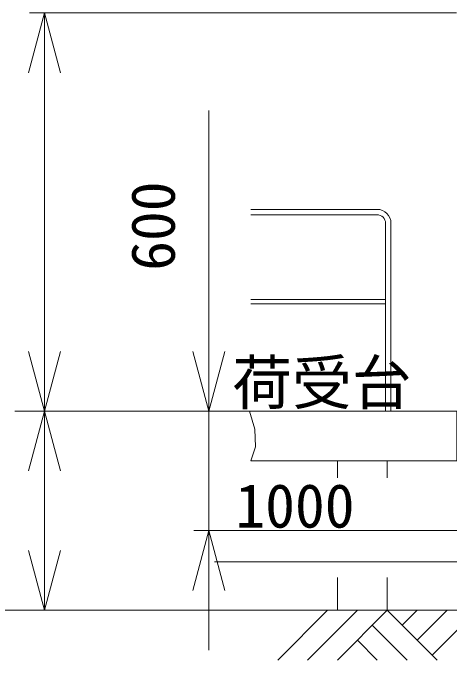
# Model space of a CAD drawing. Units: millimetres, scale not verified. Extents: x -12638 to 12166, y -17544 to 17543.
# Drawn here: x 4433 to 6622, y -7155 to -3905 of the extents above; entities that cross this region are included whole.
import ezdxf
from ezdxf.enums import TextEntityAlignment as Align

# ---------------------------------------------------------------- set-up
doc = ezdxf.new("R2010")
doc.units = ezdxf.units.MM
doc.header["$LTSCALE"] = 30
for name, color, linetype, lineweight in [('0-7_40 強調実線', 1, 'Continuous', 18), ('0-A_30 補完実線', 6, 'Continuous', 18), ('0-F_05 寸法', 7, 'Continuous', 18)]:
    doc.layers.add(name, color=color, linetype=linetype, lineweight=lineweight)
doc.styles.add('ＭＳ ゴシック', font='')
doc.styles.get('ＭＳ ゴシック').set_extended_font_data('MS Gothic')

msp = doc.modelspace()

# ---------------------------------------------------------------- linework, layer by layer
at = {"layer": '0-7_40 強調実線'}
for p, q in [((-5884.63, -6905.44), (11911.28, -6905.44)), ((5554.24, -6905.44), (6886.63, -6905.44)), ((5761.63, -7155.44), (6011.63, -6905.44)), ((5911.63, -7155.44), (6161.63, -6905.44)), ((6061.63, -7155.44), (6311.63, -6905.44)), ((6561.63, -7155.44), (6311.63, -6905.44)), ((6386.63, -6980.44), (6461.63, -6905.44)), ((6461.63, -7055.44), (6611.63, -6905.44)), ((6536.63, -7130.44), (6761.63, -6905.44)), ((6411.63, -7155.44), (6236.63, -6980.44)), ((6261.63, -7155.44), (6161.63, -7055.44))]:
    msp.add_line(p, q, dxfattribs=at)
at = {"layer": '0-A_30 補完実線'}
for p, q in [((5626.63, -4891.81), (6259.63, -4891.81)), ((5626.63, -4919.01), (6259.63, -4919.01)), ((6303.03, -5905.41), (6303.03, -4962.41)), ((6330.23, -5905.41), (6330.23, -4962.41)), ((5626.63, -5344.56), (6303.03, -5344.56)), ((5626.63, -5366.26), (6303.03, -5366.26)), ((5620.39, -5905.41), (6661.63, -5905.41)), ((6061.63, -6155.41), (6061.63, -6239.44)), ((6311.63, -6155.41), (6311.63, -6239.44)), ((6061.63, -6741.28), (6061.63, -6905.39)), ((6311.63, -6741.28), (6311.63, -6905.39))]:
    msp.add_line(p, q, dxfattribs=at)
for points in [[(5620.39, -5905.41), (5647.65, -5995.97), (5651.04, -6084.58), (5626.63, -6155.41)], [(5626.63, -6155.41), (6661.63, -6155.41), (6661.63, -5905.41)]]:
    msp.add_lwpolyline(points, dxfattribs=at)
for radius in [70.6, 43.4]:
    msp.add_arc((6259.63, -4962.41), radius, 0, 90, dxfattribs=at)
at = {"layer": '0-F_05 寸法'}
for p, q in [((6659.63, -3905.47), (4516.26, -3905.47)), ((4591.26, -3905.47), (4591.26, -4205.47)), ((4591.26, -5605.41), (4591.26, -4205.47)), ((5416.09, -5605.41), (5416.09, -4395.41)), ((4591.26, -5905.41), (4591.26, -5605.41)), ((5416.09, -5905.41), (5416.09, -5605.41)), ((4441.26, -5905.41), (4516.26, -5905.41)), ((5750.03, -5905.41), (4516.26, -5905.41)), ((4591.26, -5905.41), (4591.26, -6205.41)), ((5694.64, -5905.41), (5341.09, -5905.41)), ((5416.09, -6505.47), (5416.09, -5905.41)), ((4591.26, -6605.44), (4591.26, -6205.41)), ((6859.21, -6505.47), (5341.09, -6505.47)), ((5416.09, -6505.47), (5416.09, -6805.47)), ((4591.26, -6905.44), (4591.26, -6605.44)), ((6811.63, -6661.47), (5444.07, -6661.47)), ((5416.09, -6805.47), (5416.09, -7105.47)), ((4492.25, -6905.44), (4516.26, -6905.44))]:
    msp.add_line(p, q, dxfattribs=at)
for points in [[(4510.88, -4205.47), (4591.26, -3905.47), (4671.65, -4205.47)], [(4671.65, -5605.41), (4591.26, -5905.41), (4510.88, -5605.41)], [(5496.47, -5605.41), (5416.09, -5905.41), (5335.7, -5605.41)], [(4510.88, -6205.41), (4591.26, -5905.41), (4671.65, -6205.41)], [(5335.7, -6805.47), (5416.09, -6505.47), (5496.47, -6805.47)], [(4671.65, -6605.44), (4591.26, -6905.44), (4510.88, -6605.44)]]:
    msp.add_lwpolyline(points, dxfattribs=at)

# ---------------------------------------------------------------- texts
at = {"layer": '0-F_05 寸法', "style": 'ＭＳ ゴシック'}
msp.add_text('600', height=219.9, rotation=90, dxfattribs=at).set_placement((5311.09, -5200.41), align=Align.BOTTOM_LEFT)
for s, p in [('荷受台', (5533.6, -5937.69)), ('1000', (5549.07, -6556.47))]:
    msp.add_text(s, height=219.9, dxfattribs=at).set_placement(p, align=Align.BOTTOM_LEFT)

doc.saveas('drawing.dxf')
